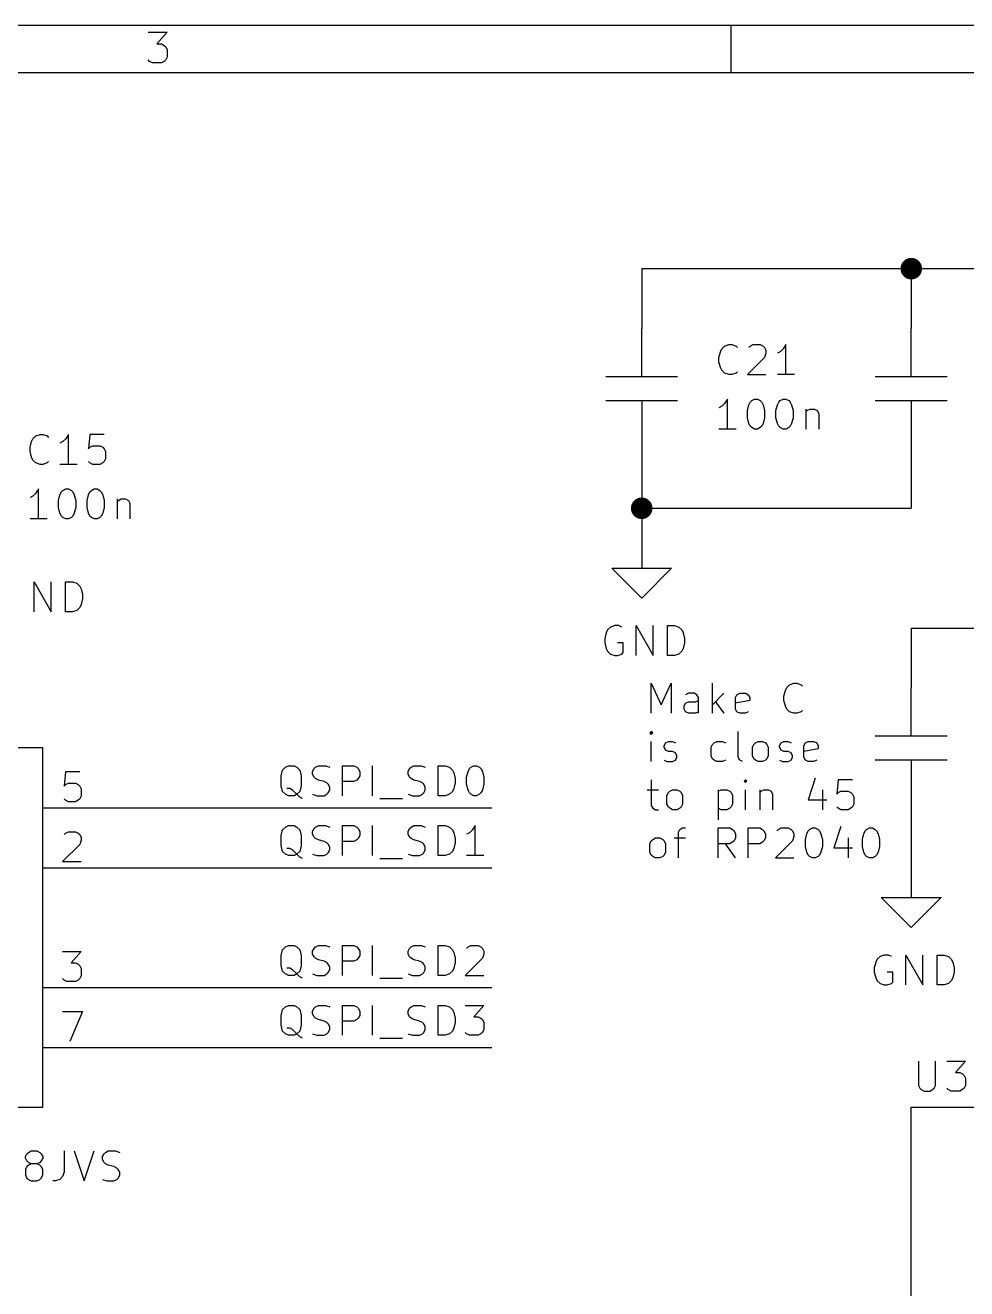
# Model space of a CAD drawing. Extents: x 0.4 to 11.3, y -7.9 to -0.4.
# Drawn here: x 5.121 to 6.693, y -2.503 to -0.394 of the extents above; entities that cross this region are included whole.
import ezdxf

# ---------------------------------------------------------------- set-up
doc = ezdxf.new("R2010")
doc.units = 0
doc.header["$MEASUREMENT"] = 0
for name, color, linetype in [('BLUE3', 171, 'CONTINUOUS'), ('CYAN2', 4, 'CONTINUOUS'), ('GRAY1', 251, 'CONTINUOUS'), ('GREEN3', 91, 'CONTINUOUS'), ('LYELLOW', 51, 'CONTINUOUS'), ('RED2', 1, 'CONTINUOUS'), ('RED3', 11, 'CONTINUOUS')]:
    doc.layers.add(name, color=color, linetype=linetype)

msp = doc.modelspace()

# ---------------------------------------------------------------- linework, layer by layer
at = {"layer": 'BLUE3', "linetype": 'CONTINUOUS'}
for p, q in [((6.166, -1.5422), (6.166, -1.4922)), ((6.166, -1.4922), (6.1827, -1.5279)), ((6.1827, -1.5279), (6.1993, -1.4922)), ((6.1993, -1.4922), (6.1993, -1.5422)), ((6.2684, -1.5422), (6.2684, -1.4922)), ((6.3922, -1.4994), (6.397, -1.4946)), ((6.397, -1.4946), (6.4041, -1.4922)), ((6.4041, -1.4922), (6.4089, -1.4922)), ((6.4089, -1.4922), (6.416, -1.4946)), ((6.416, -1.4946), (6.4184, -1.497)), ((6.2279, -1.5089), (6.2232, -1.5113)), ((6.2374, -1.5089), (6.2279, -1.5089)), ((6.2422, -1.5113), (6.2374, -1.5089)), ((6.2446, -1.516), (6.2422, -1.5113)), ((6.2446, -1.5422), (6.2446, -1.516)), ((6.2874, -1.5089), (6.2684, -1.5279)), ((6.3065, -1.516), (6.3089, -1.5113)), ((6.3065, -1.5351), (6.3065, -1.516)), ((6.3089, -1.5113), (6.3136, -1.5089)), ((6.3136, -1.5089), (6.3232, -1.5089)), ((6.3232, -1.5089), (6.3279, -1.5113)), ((6.3279, -1.5113), (6.3303, -1.516)), ((6.3303, -1.516), (6.3303, -1.5208)), ((6.3874, -1.5136), (6.3898, -1.5041)), ((6.3874, -1.5208), (6.3874, -1.5136)), ((6.3898, -1.5041), (6.3922, -1.4994)), ((6.2208, -1.5303), (6.2232, -1.5256)), ((6.2208, -1.5351), (6.2208, -1.5303)), ((6.2232, -1.5398), (6.2208, -1.5351)), ((6.2232, -1.5256), (6.2279, -1.5232)), ((6.2279, -1.5232), (6.2398, -1.5232)), ((6.2398, -1.5232), (6.2446, -1.5208)), ((6.2732, -1.5232), (6.2874, -1.5422)), ((6.3303, -1.5208), (6.3065, -1.5256)), ((6.3089, -1.5398), (6.3065, -1.5351)), ((6.3898, -1.5303), (6.3874, -1.5208)), ((6.3922, -1.5351), (6.3898, -1.5303)), ((6.397, -1.5398), (6.3922, -1.5351)), ((6.4184, -1.5375), (6.416, -1.5398)), ((6.2279, -1.5422), (6.2232, -1.5398)), ((6.2398, -1.5422), (6.2279, -1.5422)), ((6.2446, -1.5398), (6.2398, -1.5422)), ((6.3136, -1.5422), (6.3089, -1.5398)), ((6.3232, -1.5422), (6.3136, -1.5422)), ((6.3279, -1.5398), (6.3232, -1.5422)), ((6.4041, -1.5422), (6.397, -1.5398)), ((6.4089, -1.5422), (6.4041, -1.5422)), ((6.416, -1.5398), (6.4089, -1.5422)), ((6.166, -1.5727), (6.1636, -1.5751)), ((6.1636, -1.5751), (6.166, -1.5775)), ((6.1684, -1.5751), (6.166, -1.5727)), ((6.166, -1.5727), (6.166, -1.5775)), ((6.166, -1.5775), (6.1684, -1.5751)), ((6.3113, -1.6156), (6.3113, -1.5727)), ((6.166, -1.6227), (6.166, -1.5894)), ((6.1874, -1.5965), (6.1898, -1.5918)), ((6.1874, -1.5989), (6.1874, -1.5965)), ((6.1898, -1.6037), (6.1874, -1.5989)), ((6.1898, -1.5918), (6.1946, -1.5894)), ((6.1946, -1.5894), (6.2017, -1.5894)), ((6.2017, -1.5894), (6.2065, -1.5918)), ((6.266, -1.5989), (6.2684, -1.5941)), ((6.266, -1.6132), (6.266, -1.5989)), ((6.2684, -1.5941), (6.2708, -1.5918)), ((6.2708, -1.5918), (6.2755, -1.5894)), ((6.2755, -1.5894), (6.2851, -1.5894)), ((6.2851, -1.5894), (6.2898, -1.5918)), ((6.3351, -1.5989), (6.3374, -1.5941)), ((6.3351, -1.6132), (6.3351, -1.5989)), ((6.3374, -1.5941), (6.3398, -1.5918)), ((6.3398, -1.5918), (6.3446, -1.5894)), ((6.3446, -1.5894), (6.3517, -1.5894)), ((6.3517, -1.5894), (6.3565, -1.5918)), ((6.3565, -1.5918), (6.3589, -1.5941)), ((6.3589, -1.5941), (6.3613, -1.5989)), ((6.3613, -1.5989), (6.3613, -1.6132)), ((6.3803, -1.5965), (6.3827, -1.5918)), ((6.3803, -1.5989), (6.3803, -1.5965)), ((6.3827, -1.6037), (6.3803, -1.5989)), ((6.3827, -1.5918), (6.3874, -1.5894)), ((6.3874, -1.5894), (6.3946, -1.5894)), ((6.3946, -1.5894), (6.3993, -1.5918)), ((6.4208, -1.5965), (6.4232, -1.5918)), ((6.4208, -1.6156), (6.4208, -1.5965)), ((6.4446, -1.6013), (6.4208, -1.6061)), ((6.4232, -1.5918), (6.4279, -1.5894)), ((6.4279, -1.5894), (6.4374, -1.5894)), ((6.4374, -1.5894), (6.4422, -1.5918)), ((6.4422, -1.5918), (6.4446, -1.5965)), ((6.4446, -1.5965), (6.4446, -1.6013)), ((6.1874, -1.6203), (6.1922, -1.6227)), ((6.1946, -1.6061), (6.1898, -1.6037)), ((6.1922, -1.6227), (6.2017, -1.6227)), ((6.2017, -1.6061), (6.1946, -1.6061)), ((6.2065, -1.6084), (6.2017, -1.6061)), ((6.2017, -1.6227), (6.2065, -1.6203)), ((6.2089, -1.6132), (6.2065, -1.6084)), ((6.2065, -1.6203), (6.2089, -1.6156)), ((6.2089, -1.6156), (6.2089, -1.6132)), ((6.2684, -1.618), (6.266, -1.6132)), ((6.2708, -1.6203), (6.2684, -1.618)), ((6.2755, -1.6227), (6.2708, -1.6203)), ((6.2851, -1.6227), (6.2755, -1.6227)), ((6.2898, -1.6203), (6.2851, -1.6227)), ((6.3136, -1.6203), (6.3113, -1.6156)), ((6.3184, -1.6227), (6.3136, -1.6203)), ((6.3374, -1.618), (6.3351, -1.6132)), ((6.3398, -1.6203), (6.3374, -1.618)), ((6.3446, -1.6227), (6.3398, -1.6203)), ((6.3517, -1.6227), (6.3446, -1.6227)), ((6.3565, -1.6203), (6.3517, -1.6227)), ((6.3589, -1.618), (6.3565, -1.6203)), ((6.3613, -1.6132), (6.3589, -1.618)), ((6.3803, -1.6203), (6.3851, -1.6227)), ((6.3874, -1.6061), (6.3827, -1.6037)), ((6.3851, -1.6227), (6.3946, -1.6227)), ((6.3946, -1.6061), (6.3874, -1.6061)), ((6.3993, -1.6084), (6.3946, -1.6061)), ((6.3946, -1.6227), (6.3993, -1.6203)), ((6.4017, -1.6132), (6.3993, -1.6084)), ((6.3993, -1.6203), (6.4017, -1.6156)), ((6.4017, -1.6156), (6.4017, -1.6132)), ((6.4232, -1.6203), (6.4208, -1.6156)), ((6.4279, -1.6227), (6.4232, -1.6203)), ((6.4374, -1.6227), (6.4279, -1.6227)), ((6.4422, -1.6203), (6.4374, -1.6227)), ((6.166, -1.6532), (6.166, -1.6961)), ((6.3231, -1.6532), (6.3208, -1.6556)), ((6.3208, -1.6556), (6.3231, -1.658)), ((6.3255, -1.6556), (6.3231, -1.6532)), ((6.3231, -1.6532), (6.3231, -1.658)), ((6.3231, -1.658), (6.3255, -1.6556)), ((6.4398, -1.6508), (6.4279, -1.6865)), ((6.4779, -1.6532), (6.4755, -1.677)), ((6.5017, -1.6532), (6.4779, -1.6532)), ((6.1589, -1.6699), (6.1779, -1.6699)), ((6.1922, -1.6794), (6.1946, -1.6746)), ((6.1922, -1.6937), (6.1922, -1.6794)), ((6.1946, -1.6746), (6.197, -1.6723)), ((6.197, -1.6723), (6.2017, -1.6699)), ((6.2017, -1.6699), (6.2089, -1.6699)), ((6.2089, -1.6699), (6.2136, -1.6723)), ((6.2136, -1.6723), (6.216, -1.6746)), ((6.216, -1.6746), (6.2184, -1.6794)), ((6.2184, -1.6794), (6.2184, -1.6937)), ((6.2779, -1.6699), (6.2779, -1.7199)), ((6.2779, -1.6723), (6.2827, -1.6699)), ((6.2827, -1.6699), (6.2922, -1.6699)), ((6.2922, -1.6699), (6.297, -1.6723)), ((6.297, -1.6723), (6.2993, -1.6746)), ((6.2993, -1.6746), (6.3017, -1.6794)), ((6.3017, -1.6794), (6.3017, -1.6937)), ((6.3231, -1.7032), (6.3231, -1.6699)), ((6.347, -1.6699), (6.347, -1.7032)), ((6.347, -1.6746), (6.3493, -1.6723)), ((6.3493, -1.6723), (6.3541, -1.6699)), ((6.3541, -1.6699), (6.3612, -1.6699)), ((6.3612, -1.6699), (6.366, -1.6723)), ((6.366, -1.6723), (6.3684, -1.677)), ((6.3684, -1.677), (6.3684, -1.7032)), ((6.4279, -1.6865), (6.4589, -1.6865)), ((6.4517, -1.6699), (6.4517, -1.7032)), ((6.4755, -1.677), (6.4779, -1.6746)), ((6.4779, -1.6746), (6.4827, -1.6723)), ((6.4827, -1.6723), (6.4946, -1.6723)), ((6.4946, -1.6723), (6.4993, -1.6746)), ((6.4993, -1.6746), (6.5017, -1.677)), ((6.5017, -1.677), (6.5041, -1.6818)), ((6.5041, -1.6818), (6.5041, -1.6937)), ((6.166, -1.6961), (6.1684, -1.7008)), ((6.1684, -1.7008), (6.1732, -1.7032)), ((6.1732, -1.7032), (6.1779, -1.7032)), ((6.1946, -1.6985), (6.1922, -1.6937)), ((6.197, -1.7008), (6.1946, -1.6985)), ((6.2017, -1.7032), (6.197, -1.7008)), ((6.2089, -1.7032), (6.2017, -1.7032)), ((6.2136, -1.7008), (6.2089, -1.7032)), ((6.216, -1.6985), (6.2136, -1.7008)), ((6.2184, -1.6937), (6.216, -1.6985)), ((6.2827, -1.7032), (6.2779, -1.7008)), ((6.2922, -1.7032), (6.2827, -1.7032)), ((6.297, -1.7008), (6.2922, -1.7032)), ((6.2993, -1.6985), (6.297, -1.7008)), ((6.3017, -1.6937), (6.2993, -1.6985)), ((6.4779, -1.7008), (6.4755, -1.6985)), ((6.4827, -1.7032), (6.4779, -1.7008)), ((6.4946, -1.7032), (6.4827, -1.7032)), ((6.4993, -1.7008), (6.4946, -1.7032)), ((6.5017, -1.6985), (6.4993, -1.7008)), ((6.5041, -1.6937), (6.5017, -1.6985)), ((6.1684, -1.7528), (6.1732, -1.7504)), ((6.1732, -1.7504), (6.1803, -1.7504)), ((6.1803, -1.7504), (6.1851, -1.7528)), ((6.2041, -1.7504), (6.2232, -1.7504)), ((6.2112, -1.7409), (6.2136, -1.7361)), ((6.2112, -1.7837), (6.2112, -1.7409)), ((6.2136, -1.7361), (6.2184, -1.7337)), ((6.2184, -1.7337), (6.2232, -1.7337)), ((6.2779, -1.7837), (6.2779, -1.7337)), ((6.2779, -1.7337), (6.297, -1.7337)), ((6.297, -1.7337), (6.3017, -1.7361)), ((6.3017, -1.7361), (6.3041, -1.7385)), ((6.3041, -1.7385), (6.3065, -1.7432)), ((6.3065, -1.7504), (6.3041, -1.7551)), ((6.3065, -1.7432), (6.3065, -1.7504)), ((6.3279, -1.7837), (6.3279, -1.7337)), ((6.3279, -1.7337), (6.347, -1.7337)), ((6.347, -1.7337), (6.3517, -1.7361)), ((6.3517, -1.7361), (6.3541, -1.7385)), ((6.3541, -1.7385), (6.3565, -1.7432)), ((6.3565, -1.7504), (6.3541, -1.7551)), ((6.3565, -1.7432), (6.3565, -1.7504)), ((6.3755, -1.7385), (6.3779, -1.7361)), ((6.3779, -1.7361), (6.3827, -1.7337)), ((6.3827, -1.7337), (6.3946, -1.7337)), ((6.3946, -1.7337), (6.3993, -1.7361)), ((6.3993, -1.7361), (6.4017, -1.7385)), ((6.4017, -1.7385), (6.4041, -1.7432)), ((6.4041, -1.748), (6.4017, -1.7551)), ((6.4041, -1.7432), (6.4041, -1.748)), ((6.4232, -1.7528), (6.4255, -1.7432)), ((6.4255, -1.7432), (6.4279, -1.7385)), ((6.4279, -1.7385), (6.4303, -1.7361)), ((6.4303, -1.7361), (6.4351, -1.7337)), ((6.4351, -1.7337), (6.4398, -1.7337)), ((6.4398, -1.7337), (6.4446, -1.7361)), ((6.4446, -1.7361), (6.447, -1.7385)), ((6.447, -1.7385), (6.4493, -1.7432)), ((6.4493, -1.7432), (6.4517, -1.7528)), ((6.4827, -1.7313), (6.4708, -1.767)), ((6.4946, -1.7504), (6.4946, -1.7837)), ((6.5184, -1.7528), (6.5208, -1.7432)), ((6.5208, -1.7432), (6.5231, -1.7385)), ((6.5231, -1.7385), (6.5255, -1.7361)), ((6.5255, -1.7361), (6.5303, -1.7337)), ((6.5303, -1.7337), (6.5351, -1.7337)), ((6.5351, -1.7337), (6.5398, -1.7361)), ((6.5398, -1.7361), (6.5422, -1.7385)), ((6.5422, -1.7385), (6.5446, -1.7432)), ((6.5446, -1.7432), (6.547, -1.7528)), ((6.1636, -1.7599), (6.166, -1.7551)), ((6.1636, -1.7742), (6.1636, -1.7599)), ((6.166, -1.7551), (6.1684, -1.7528)), ((6.1851, -1.7528), (6.1874, -1.7551)), ((6.1874, -1.7551), (6.1898, -1.7599)), ((6.1898, -1.7599), (6.1898, -1.7742)), ((6.297, -1.7599), (6.2779, -1.7599)), ((6.3065, -1.7837), (6.2898, -1.7599)), ((6.3017, -1.7575), (6.297, -1.7599)), ((6.3041, -1.7551), (6.3017, -1.7575)), ((6.347, -1.7599), (6.3279, -1.7599)), ((6.3517, -1.7575), (6.347, -1.7599)), ((6.3541, -1.7551), (6.3517, -1.7575)), ((6.4017, -1.7551), (6.3732, -1.7837)), ((6.4232, -1.7647), (6.4232, -1.7528)), ((6.4255, -1.7742), (6.4232, -1.7647)), ((6.4517, -1.7647), (6.4493, -1.7742)), ((6.4517, -1.7528), (6.4517, -1.7647)), ((6.4708, -1.767), (6.5017, -1.767)), ((6.5184, -1.7647), (6.5184, -1.7528)), ((6.5208, -1.7742), (6.5184, -1.7647)), ((6.547, -1.7647), (6.5446, -1.7742)), ((6.547, -1.7528), (6.547, -1.7647)), ((6.166, -1.7789), (6.1636, -1.7742)), ((6.1684, -1.7813), (6.166, -1.7789)), ((6.1732, -1.7837), (6.1684, -1.7813)), ((6.1803, -1.7837), (6.1732, -1.7837)), ((6.1851, -1.7813), (6.1803, -1.7837)), ((6.1874, -1.7789), (6.1851, -1.7813)), ((6.1898, -1.7742), (6.1874, -1.7789)), ((6.3732, -1.7837), (6.4041, -1.7837)), ((6.4279, -1.7789), (6.4255, -1.7742)), ((6.4303, -1.7813), (6.4279, -1.7789)), ((6.4351, -1.7837), (6.4303, -1.7813)), ((6.4398, -1.7837), (6.4351, -1.7837)), ((6.4446, -1.7813), (6.4398, -1.7837)), ((6.447, -1.7789), (6.4446, -1.7813)), ((6.4493, -1.7742), (6.447, -1.7789)), ((6.5231, -1.7789), (6.5208, -1.7742)), ((6.5255, -1.7813), (6.5231, -1.7789)), ((6.5303, -1.7837), (6.5255, -1.7813)), ((6.5351, -1.7837), (6.5303, -1.7837)), ((6.5398, -1.7813), (6.5351, -1.7837)), ((6.5422, -1.7789), (6.5398, -1.7813)), ((6.5446, -1.7742), (6.5422, -1.7789))]:
    msp.add_line(p, q, dxfattribs=at)
at = {"layer": 'CYAN2', "linetype": 'CONTINUOUS'}
for p, q in [((6.2884, -0.9292), (6.2956, -0.9268)), ((6.2956, -0.9268), (6.3003, -0.9268)), ((6.3003, -0.9268), (6.3075, -0.9292)), ((6.3313, -0.9292), (6.336, -0.9268)), ((6.336, -0.9268), (6.3479, -0.9268)), ((6.3479, -0.9268), (6.3527, -0.9292)), ((6.3908, -0.9268), (6.386, -0.9339)), ((6.3908, -0.9768), (6.3908, -0.9268)), ((6.2789, -0.9482), (6.2813, -0.9387)), ((6.2789, -0.9554), (6.2789, -0.9482)), ((6.2813, -0.9387), (6.2837, -0.9339)), ((6.2837, -0.9339), (6.2884, -0.9292)), ((6.3075, -0.9292), (6.3099, -0.9316)), ((6.3551, -0.9482), (6.3265, -0.9768)), ((6.3289, -0.9316), (6.3313, -0.9292)), ((6.3527, -0.9292), (6.3551, -0.9316)), ((6.3551, -0.9316), (6.3575, -0.9363)), ((6.3575, -0.9411), (6.3551, -0.9482)), ((6.3575, -0.9363), (6.3575, -0.9411)), ((6.3813, -0.9387), (6.3765, -0.9411)), ((6.386, -0.9339), (6.3813, -0.9387)), ((6.2813, -0.9649), (6.2789, -0.9554)), ((6.2837, -0.9697), (6.2813, -0.9649)), ((6.2884, -0.9744), (6.2837, -0.9697)), ((6.2956, -0.9768), (6.2884, -0.9744)), ((6.3003, -0.9768), (6.2956, -0.9768)), ((6.3075, -0.9744), (6.3003, -0.9768)), ((6.3099, -0.972), (6.3075, -0.9744)), ((6.3265, -0.9768), (6.3575, -0.9768)), ((6.4051, -0.9768), (6.3765, -0.9768)), ((6.2837, -1.0297), (6.2789, -1.0321)), ((6.2884, -1.0249), (6.2837, -1.0297)), ((6.2932, -1.0178), (6.2884, -1.0249)), ((6.2932, -1.0678), (6.2932, -1.0178)), ((6.3265, -1.0369), (6.3289, -1.0273)), ((6.3289, -1.0273), (6.3313, -1.0226)), ((6.3313, -1.0226), (6.3337, -1.0202)), ((6.3337, -1.0202), (6.3384, -1.0178)), ((6.3384, -1.0178), (6.3432, -1.0178)), ((6.3432, -1.0178), (6.3479, -1.0202)), ((6.3479, -1.0202), (6.3503, -1.0226)), ((6.3503, -1.0226), (6.3527, -1.0273)), ((6.3527, -1.0273), (6.3551, -1.0369)), ((6.3741, -1.0369), (6.3765, -1.0273)), ((6.3765, -1.0273), (6.3789, -1.0226)), ((6.3789, -1.0226), (6.3813, -1.0202)), ((6.3813, -1.0202), (6.386, -1.0178)), ((6.386, -1.0178), (6.3908, -1.0178)), ((6.3908, -1.0178), (6.3956, -1.0202)), ((6.3956, -1.0202), (6.3979, -1.0226)), ((6.3979, -1.0226), (6.4003, -1.0273)), ((6.4003, -1.0273), (6.4027, -1.0369)), ((6.3265, -1.0488), (6.3265, -1.0369)), ((6.3289, -1.0583), (6.3265, -1.0488)), ((6.3551, -1.0488), (6.3527, -1.0583)), ((6.3551, -1.0369), (6.3551, -1.0488)), ((6.3741, -1.0488), (6.3741, -1.0369)), ((6.3765, -1.0583), (6.3741, -1.0488)), ((6.4027, -1.0488), (6.4003, -1.0583)), ((6.4027, -1.0369), (6.4027, -1.0488)), ((6.4241, -1.0345), (6.4241, -1.0678)), ((6.4241, -1.0392), (6.4265, -1.0369)), ((6.4265, -1.0369), (6.4313, -1.0345)), ((6.4313, -1.0345), (6.4384, -1.0345)), ((6.4384, -1.0345), (6.4432, -1.0369)), ((6.4432, -1.0369), (6.4456, -1.0416)), ((6.4456, -1.0416), (6.4456, -1.0678)), ((6.3075, -1.0678), (6.2789, -1.0678)), ((6.3313, -1.063), (6.3289, -1.0583)), ((6.3337, -1.0654), (6.3313, -1.063)), ((6.3384, -1.0678), (6.3337, -1.0654)), ((6.3432, -1.0678), (6.3384, -1.0678)), ((6.3479, -1.0654), (6.3432, -1.0678)), ((6.3503, -1.063), (6.3479, -1.0654)), ((6.3527, -1.0583), (6.3503, -1.063)), ((6.3789, -1.063), (6.3765, -1.0583)), ((6.3813, -1.0654), (6.3789, -1.063)), ((6.386, -1.0678), (6.3813, -1.0654)), ((6.3908, -1.0678), (6.386, -1.0678)), ((6.3956, -1.0654), (6.3908, -1.0678)), ((6.3979, -1.063), (6.3956, -1.0654)), ((6.4003, -1.0583), (6.3979, -1.063)), ((5.1289, -1.0982), (5.1313, -1.0887)), ((5.1313, -1.0887), (5.1337, -1.0839)), ((5.1337, -1.0839), (5.1384, -1.0792)), ((5.1384, -1.0792), (5.1456, -1.0768)), ((5.1456, -1.0768), (5.1503, -1.0768)), ((5.1503, -1.0768), (5.1575, -1.0792)), ((5.1575, -1.0792), (5.1599, -1.0816)), ((5.1837, -1.0887), (5.1789, -1.0911)), ((5.1884, -1.0839), (5.1837, -1.0887)), ((5.1932, -1.0768), (5.1884, -1.0839)), ((5.1932, -1.1268), (5.1932, -1.0768)), ((5.2289, -1.0768), (5.2265, -1.1006)), ((5.2527, -1.0768), (5.2289, -1.0768)), ((5.2289, -1.0982), (5.2337, -1.0959)), ((5.2337, -1.0959), (5.2456, -1.0959)), ((5.2456, -1.0959), (5.2503, -1.0982)), ((5.1289, -1.1054), (5.1289, -1.0982)), ((5.1313, -1.1149), (5.1289, -1.1054)), ((5.1337, -1.1197), (5.1313, -1.1149)), ((5.2265, -1.1006), (5.2289, -1.0982)), ((5.2503, -1.0982), (5.2527, -1.1006)), ((5.2527, -1.1006), (5.2551, -1.1054)), ((5.2551, -1.1173), (5.2527, -1.122)), ((5.2551, -1.1054), (5.2551, -1.1173)), ((5.1384, -1.1244), (5.1337, -1.1197)), ((5.1456, -1.1268), (5.1384, -1.1244)), ((5.1503, -1.1268), (5.1456, -1.1268)), ((5.1575, -1.1244), (5.1503, -1.1268)), ((5.1599, -1.122), (5.1575, -1.1244)), ((5.2075, -1.1268), (5.1789, -1.1268)), ((5.2289, -1.1244), (5.2265, -1.122)), ((5.2337, -1.1268), (5.2289, -1.1244)), ((5.2456, -1.1268), (5.2337, -1.1268)), ((5.2503, -1.1244), (5.2456, -1.1268)), ((5.2527, -1.122), (5.2503, -1.1244)), ((5.1337, -1.1797), (5.1289, -1.1821)), ((5.1384, -1.1749), (5.1337, -1.1797)), ((5.1432, -1.1678), (5.1384, -1.1749)), ((5.1432, -1.2178), (5.1432, -1.1678)), ((5.1765, -1.1869), (5.1789, -1.1773)), ((5.1789, -1.1773), (5.1813, -1.1726)), ((5.1813, -1.1726), (5.1837, -1.1702)), ((5.1837, -1.1702), (5.1884, -1.1678)), ((5.1884, -1.1678), (5.1932, -1.1678)), ((5.1932, -1.1678), (5.1979, -1.1702)), ((5.1979, -1.1702), (5.2003, -1.1726)), ((5.2003, -1.1726), (5.2027, -1.1773)), ((5.2027, -1.1773), (5.2051, -1.1869)), ((5.2241, -1.1869), (5.2265, -1.1773)), ((5.2265, -1.1773), (5.2289, -1.1726)), ((5.2289, -1.1726), (5.2313, -1.1702)), ((5.2313, -1.1702), (5.236, -1.1678)), ((5.236, -1.1678), (5.2408, -1.1678)), ((5.2408, -1.1678), (5.2456, -1.1702)), ((5.2456, -1.1702), (5.2479, -1.1726)), ((5.2479, -1.1726), (5.2503, -1.1773)), ((5.2503, -1.1773), (5.2527, -1.1869)), ((5.1765, -1.1988), (5.1765, -1.1869)), ((5.1789, -1.2083), (5.1765, -1.1988)), ((5.2051, -1.1988), (5.2027, -1.2083)), ((5.2051, -1.1869), (5.2051, -1.1988)), ((5.2241, -1.1988), (5.2241, -1.1869)), ((5.2265, -1.2083), (5.2241, -1.1988)), ((5.2527, -1.1988), (5.2503, -1.2083)), ((5.2527, -1.1869), (5.2527, -1.1988)), ((5.2741, -1.1845), (5.2741, -1.2178)), ((5.2741, -1.1892), (5.2765, -1.1869)), ((5.2765, -1.1869), (5.2813, -1.1845)), ((5.2813, -1.1845), (5.2884, -1.1845)), ((5.2884, -1.1845), (5.2932, -1.1869)), ((5.2932, -1.1869), (5.2956, -1.1916)), ((5.2956, -1.1916), (5.2956, -1.2178)), ((5.1575, -1.2178), (5.1289, -1.2178)), ((5.1813, -1.213), (5.1789, -1.2083)), ((5.1837, -1.2154), (5.1813, -1.213)), ((5.1884, -1.2178), (5.1837, -1.2154)), ((5.1932, -1.2178), (5.1884, -1.2178)), ((5.1979, -1.2154), (5.1932, -1.2178)), ((5.2003, -1.213), (5.1979, -1.2154)), ((5.2027, -1.2083), (5.2003, -1.213)), ((5.2289, -1.213), (5.2265, -1.2083)), ((5.2313, -1.2154), (5.2289, -1.213)), ((5.236, -1.2178), (5.2313, -1.2154)), ((5.2408, -1.2178), (5.236, -1.2178)), ((5.2456, -1.2154), (5.2408, -1.2178)), ((5.2479, -1.213), (5.2456, -1.2154)), ((5.2503, -1.2083), (5.2479, -1.213)), ((5.1357, -1.3728), (5.1357, -1.3228)), ((5.1357, -1.3228), (5.1643, -1.3728)), ((5.1643, -1.3728), (5.1643, -1.3228)), ((5.1881, -1.3728), (5.1881, -1.3228)), ((5.1881, -1.3228), (5.2, -1.3228)), ((5.2, -1.3228), (5.2071, -1.3252)), ((5.2071, -1.3252), (5.2119, -1.3299)), ((5.2119, -1.3299), (5.2143, -1.3347)), ((5.2143, -1.3347), (5.2167, -1.3442)), ((5.2167, -1.3442), (5.2167, -1.3514)), ((5.2071, -1.3704), (5.2, -1.3728)), ((5.2119, -1.3657), (5.2071, -1.3704)), ((5.2143, -1.3609), (5.2119, -1.3657)), ((5.2167, -1.3514), (5.2143, -1.3609)), ((5.2, -1.3728), (5.1881, -1.3728)), ((6.0907, -1.4077), (6.0883, -1.4172)), ((6.0931, -1.4029), (6.0907, -1.4077)), ((6.0979, -1.3982), (6.0931, -1.4029)), ((6.105, -1.3958), (6.0979, -1.3982)), ((6.1121, -1.3958), (6.105, -1.3958)), ((6.1169, -1.3982), (6.1121, -1.3958)), ((6.1407, -1.4458), (6.1407, -1.3958)), ((6.1407, -1.3958), (6.1693, -1.4458)), ((6.1693, -1.4458), (6.1693, -1.3958)), ((6.1931, -1.4458), (6.1931, -1.3958)), ((6.1931, -1.3958), (6.205, -1.3958)), ((6.205, -1.3958), (6.2121, -1.3982)), ((6.2121, -1.3982), (6.2169, -1.4029)), ((6.2169, -1.4029), (6.2193, -1.4077)), ((6.2193, -1.4077), (6.2217, -1.4172)), ((6.0883, -1.4172), (6.0883, -1.4244)), ((6.0883, -1.4244), (6.0907, -1.4339)), ((6.0907, -1.4339), (6.0931, -1.4387)), ((6.1193, -1.4244), (6.1098, -1.4244)), ((6.1193, -1.441), (6.1193, -1.4244)), ((6.2193, -1.4339), (6.2169, -1.4387)), ((6.2217, -1.4244), (6.2193, -1.4339)), ((6.2217, -1.4172), (6.2217, -1.4244)), ((6.0931, -1.4387), (6.0979, -1.4434)), ((6.0979, -1.4434), (6.105, -1.4458)), ((6.105, -1.4458), (6.1098, -1.4458)), ((6.1098, -1.4458), (6.1169, -1.4434)), ((6.1169, -1.4434), (6.1193, -1.441)), ((6.205, -1.4458), (6.1931, -1.4458)), ((6.2121, -1.4434), (6.205, -1.4458)), ((6.2169, -1.4387), (6.2121, -1.4434)), ((6.5407, -1.9577), (6.5383, -1.9672)), ((6.5431, -1.9529), (6.5407, -1.9577)), ((6.5479, -1.9482), (6.5431, -1.9529)), ((6.555, -1.9458), (6.5479, -1.9482)), ((6.5621, -1.9458), (6.555, -1.9458)), ((6.5669, -1.9482), (6.5621, -1.9458)), ((6.5907, -1.9958), (6.5907, -1.9458)), ((6.5907, -1.9458), (6.6193, -1.9958)), ((6.6193, -1.9958), (6.6193, -1.9458)), ((6.6431, -1.9958), (6.6431, -1.9458)), ((6.6431, -1.9458), (6.655, -1.9458)), ((6.655, -1.9458), (6.6621, -1.9482)), ((6.6621, -1.9482), (6.6669, -1.9529)), ((6.6669, -1.9529), (6.6693, -1.9577)), ((6.6693, -1.9577), (6.6717, -1.9672)), ((6.5383, -1.9672), (6.5383, -1.9744)), ((6.5383, -1.9744), (6.5407, -1.9839)), ((6.5693, -1.9744), (6.5598, -1.9744)), ((6.5693, -1.991), (6.5693, -1.9744)), ((6.6717, -1.9744), (6.6693, -1.9839)), ((6.6717, -1.9672), (6.6717, -1.9744)), ((6.5407, -1.9839), (6.5431, -1.9887)), ((6.5431, -1.9887), (6.5479, -1.9934)), ((6.5479, -1.9934), (6.555, -1.9958)), ((6.555, -1.9958), (6.5598, -1.9958)), ((6.5598, -1.9958), (6.5669, -1.9934)), ((6.5669, -1.9934), (6.5693, -1.991)), ((6.655, -1.9958), (6.6431, -1.9958)), ((6.6621, -1.9934), (6.655, -1.9958)), ((6.6669, -1.9887), (6.6621, -1.9934)), ((6.6693, -1.9839), (6.6669, -1.9887)), ((6.6119, -2.1228), (6.6119, -2.1633)), ((6.6119, -2.1228), (6.6119, -2.1633)), ((6.6405, -2.1633), (6.6405, -2.1228)), ((6.6405, -2.1633), (6.6405, -2.1228)), ((6.6595, -2.1228), (6.6905, -2.1228)), ((6.6595, -2.1228), (6.6905, -2.1228)), ((6.6905, -2.1228), (6.6738, -2.1419)), ((6.6905, -2.1228), (6.6738, -2.1419)), ((6.6738, -2.1419), (6.681, -2.1419)), ((6.6738, -2.1419), (6.681, -2.1419)), ((6.681, -2.1419), (6.6857, -2.1442)), ((6.681, -2.1419), (6.6857, -2.1442)), ((6.6857, -2.1442), (6.6881, -2.1466)), ((6.6857, -2.1442), (6.6881, -2.1466)), ((6.6881, -2.1466), (6.6905, -2.1514)), ((6.6881, -2.1466), (6.6905, -2.1514)), ((6.6119, -2.1633), (6.6143, -2.168)), ((6.6119, -2.1633), (6.6143, -2.168)), ((6.6143, -2.168), (6.6167, -2.1704)), ((6.6143, -2.168), (6.6167, -2.1704)), ((6.6167, -2.1704), (6.6214, -2.1728)), ((6.6167, -2.1704), (6.6214, -2.1728)), ((6.6309, -2.1728), (6.6357, -2.1704)), ((6.6309, -2.1728), (6.6357, -2.1704)), ((6.6357, -2.1704), (6.6381, -2.168)), ((6.6357, -2.1704), (6.6381, -2.168)), ((6.6381, -2.168), (6.6405, -2.1633)), ((6.6381, -2.168), (6.6405, -2.1633)), ((6.6619, -2.1704), (6.6595, -2.168)), ((6.6619, -2.1704), (6.6595, -2.168)), ((6.6667, -2.1728), (6.6619, -2.1704)), ((6.6667, -2.1728), (6.6619, -2.1704)), ((6.6857, -2.1704), (6.681, -2.1728)), ((6.6857, -2.1704), (6.681, -2.1728)), ((6.6881, -2.168), (6.6857, -2.1704)), ((6.6881, -2.168), (6.6857, -2.1704)), ((6.6905, -2.1633), (6.6881, -2.168)), ((6.6905, -2.1633), (6.6881, -2.168)), ((6.6905, -2.1514), (6.6905, -2.1633)), ((6.6905, -2.1514), (6.6905, -2.1633)), ((6.6214, -2.1728), (6.6309, -2.1728)), ((6.6214, -2.1728), (6.6309, -2.1728)), ((6.681, -2.1728), (6.6667, -2.1728)), ((6.681, -2.1728), (6.6667, -2.1728)), ((5.1214, -2.2823), (5.1238, -2.2776)), ((5.1238, -2.2776), (5.1262, -2.2752)), ((5.1262, -2.2752), (5.131, -2.2728)), ((5.131, -2.2728), (5.1405, -2.2728)), ((5.1405, -2.2728), (5.1452, -2.2752)), ((5.1452, -2.2752), (5.1476, -2.2776)), ((5.1476, -2.2776), (5.15, -2.2823)), ((5.1857, -2.2728), (5.1857, -2.3085)), ((5.2024, -2.2728), (5.219, -2.3228)), ((5.219, -2.3228), (5.2357, -2.2728)), ((5.25, -2.2823), (5.2524, -2.2776)), ((5.2524, -2.2776), (5.2548, -2.2752)), ((5.2548, -2.2752), (5.2595, -2.2728)), ((5.2595, -2.2728), (5.2714, -2.2728)), ((5.2714, -2.2728), (5.2786, -2.2752)), ((5.1214, -2.2847), (5.1214, -2.2823)), ((5.1238, -2.2895), (5.1214, -2.2847)), ((5.1262, -2.2919), (5.1238, -2.2895)), ((5.1262, -2.2966), (5.1238, -2.299)), ((5.131, -2.2942), (5.1262, -2.2919)), ((5.131, -2.2942), (5.1262, -2.2966)), ((5.1405, -2.2942), (5.131, -2.2942)), ((5.1452, -2.2919), (5.1405, -2.2942)), ((5.1452, -2.2966), (5.1405, -2.2942)), ((5.1476, -2.2895), (5.1452, -2.2919)), ((5.1476, -2.299), (5.1452, -2.2966)), ((5.15, -2.2847), (5.1476, -2.2895)), ((5.15, -2.2823), (5.15, -2.2847)), ((5.25, -2.2871), (5.25, -2.2823)), ((5.2524, -2.2919), (5.25, -2.2871)), ((5.2548, -2.2942), (5.2524, -2.2919)), ((5.2595, -2.2966), (5.2548, -2.2942)), ((5.269, -2.299), (5.2595, -2.2966)), ((5.1238, -2.299), (5.1214, -2.3038)), ((5.1214, -2.3038), (5.1214, -2.3133)), ((5.1214, -2.3133), (5.1238, -2.318)), ((5.1238, -2.318), (5.1262, -2.3204)), ((5.1452, -2.3204), (5.1476, -2.318)), ((5.15, -2.3038), (5.1476, -2.299)), ((5.1476, -2.318), (5.15, -2.3133)), ((5.15, -2.3133), (5.15, -2.3038)), ((5.1833, -2.3157), (5.1786, -2.3204)), ((5.1857, -2.3085), (5.1833, -2.3157)), ((5.2738, -2.3014), (5.269, -2.299)), ((5.2762, -2.3038), (5.2738, -2.3014)), ((5.2738, -2.3204), (5.2762, -2.318)), ((5.2786, -2.3085), (5.2762, -2.3038)), ((5.2762, -2.318), (5.2786, -2.3133)), ((5.2786, -2.3133), (5.2786, -2.3085)), ((5.1262, -2.3204), (5.131, -2.3228)), ((5.131, -2.3228), (5.1405, -2.3228)), ((5.1405, -2.3228), (5.1452, -2.3204)), ((5.1714, -2.3228), (5.1667, -2.3228)), ((5.1786, -2.3204), (5.1714, -2.3228)), ((5.25, -2.3204), (5.2571, -2.3228)), ((5.2571, -2.3228), (5.269, -2.3228)), ((5.269, -2.3228), (5.2738, -2.3204))]:
    msp.add_line(p, q, dxfattribs=at)
at = {"layer": 'GRAY1', "linetype": 'CONTINUOUS'}
for p, q in [((5.5483, -1.6465), (5.5506, -1.6369)), ((5.5506, -1.6369), (5.5554, -1.6322)), ((5.5554, -1.6322), (5.5602, -1.6298)), ((5.5602, -1.6298), (5.5697, -1.6298)), ((5.5697, -1.6298), (5.5745, -1.6322)), ((5.5745, -1.6322), (5.5792, -1.6369)), ((5.5792, -1.6369), (5.5816, -1.6465)), ((5.6007, -1.6393), (5.603, -1.6346)), ((5.6007, -1.6441), (5.6007, -1.6393)), ((5.603, -1.6488), (5.6007, -1.6441)), ((5.603, -1.6346), (5.6054, -1.6322)), ((5.6054, -1.6322), (5.6102, -1.6298)), ((5.6102, -1.6298), (5.6221, -1.6298)), ((5.6221, -1.6298), (5.6292, -1.6322)), ((5.6506, -1.6798), (5.6506, -1.6298)), ((5.6506, -1.6298), (5.6697, -1.6298)), ((5.6697, -1.6298), (5.6745, -1.6322)), ((5.6745, -1.6322), (5.6768, -1.6346)), ((5.6768, -1.6346), (5.6792, -1.6393)), ((5.6792, -1.6393), (5.6792, -1.6465)), ((5.7006, -1.6798), (5.7006, -1.6298)), ((5.7602, -1.6393), (5.7626, -1.6346)), ((5.7602, -1.6441), (5.7602, -1.6393)), ((5.7626, -1.6488), (5.7602, -1.6441)), ((5.7626, -1.6346), (5.7649, -1.6322)), ((5.7649, -1.6322), (5.7697, -1.6298)), ((5.7697, -1.6298), (5.7816, -1.6298)), ((5.7816, -1.6298), (5.7887, -1.6322)), ((5.8102, -1.6798), (5.8102, -1.6298)), ((5.8102, -1.6298), (5.8221, -1.6298)), ((5.8221, -1.6298), (5.8292, -1.6322)), ((5.8292, -1.6322), (5.834, -1.6369)), ((5.834, -1.6369), (5.8364, -1.6417)), ((5.8364, -1.6417), (5.8387, -1.6512)), ((5.8578, -1.6488), (5.8602, -1.6393)), ((5.8602, -1.6393), (5.8626, -1.6346)), ((5.8626, -1.6346), (5.8649, -1.6322)), ((5.8649, -1.6322), (5.8697, -1.6298)), ((5.8697, -1.6298), (5.8745, -1.6298)), ((5.8745, -1.6298), (5.8792, -1.6322)), ((5.8792, -1.6322), (5.8816, -1.6346)), ((5.8816, -1.6346), (5.884, -1.6393)), ((5.884, -1.6393), (5.8864, -1.6488)), ((5.5483, -1.6631), (5.5483, -1.6465)), ((5.5506, -1.6727), (5.5483, -1.6631)), ((5.5816, -1.6631), (5.5792, -1.6727)), ((5.5816, -1.6465), (5.5816, -1.6631)), ((5.6054, -1.6512), (5.603, -1.6488)), ((5.6102, -1.6536), (5.6054, -1.6512)), ((5.6197, -1.656), (5.6102, -1.6536)), ((5.6245, -1.6584), (5.6197, -1.656)), ((5.6268, -1.6608), (5.6245, -1.6584)), ((5.6292, -1.6655), (5.6268, -1.6608)), ((5.6292, -1.6703), (5.6292, -1.6655)), ((5.6697, -1.656), (5.6506, -1.656)), ((5.6745, -1.6536), (5.6697, -1.656)), ((5.6768, -1.6512), (5.6745, -1.6536)), ((5.6792, -1.6465), (5.6768, -1.6512)), ((5.7649, -1.6512), (5.7626, -1.6488)), ((5.7697, -1.6536), (5.7649, -1.6512)), ((5.7792, -1.656), (5.7697, -1.6536)), ((5.784, -1.6584), (5.7792, -1.656)), ((5.7864, -1.6608), (5.784, -1.6584)), ((5.7887, -1.6655), (5.7864, -1.6608)), ((5.7887, -1.6703), (5.7887, -1.6655)), ((5.8387, -1.6584), (5.8364, -1.6679)), ((5.8387, -1.6512), (5.8387, -1.6584)), ((5.8578, -1.6608), (5.8578, -1.6488)), ((5.8602, -1.6703), (5.8578, -1.6608)), ((5.8864, -1.6608), (5.884, -1.6703)), ((5.8864, -1.6488), (5.8864, -1.6608)), ((5.5554, -1.6774), (5.5506, -1.6727)), ((5.5602, -1.6798), (5.5554, -1.6774)), ((5.5626, -1.6679), (5.5578, -1.6679)), ((5.5697, -1.6798), (5.5602, -1.6798)), ((5.5673, -1.6703), (5.5626, -1.6679)), ((5.5745, -1.6774), (5.5673, -1.6703)), ((5.5745, -1.6774), (5.5697, -1.6798)), ((5.5792, -1.6727), (5.5745, -1.6774)), ((5.5792, -1.6822), (5.5745, -1.6774)), ((5.584, -1.6846), (5.5792, -1.6822)), ((5.6007, -1.6774), (5.6078, -1.6798)), ((5.6078, -1.6798), (5.6197, -1.6798)), ((5.6197, -1.6798), (5.6245, -1.6774)), ((5.6245, -1.6774), (5.6268, -1.675)), ((5.6268, -1.675), (5.6292, -1.6703)), ((5.7126, -1.6846), (5.7507, -1.6846)), ((5.7602, -1.6774), (5.7673, -1.6798)), ((5.7673, -1.6798), (5.7792, -1.6798)), ((5.7792, -1.6798), (5.784, -1.6774)), ((5.784, -1.6774), (5.7864, -1.675)), ((5.7864, -1.675), (5.7887, -1.6703)), ((5.8221, -1.6798), (5.8102, -1.6798)), ((5.8292, -1.6774), (5.8221, -1.6798)), ((5.834, -1.6727), (5.8292, -1.6774)), ((5.8364, -1.6679), (5.834, -1.6727)), ((5.8626, -1.675), (5.8602, -1.6703)), ((5.8649, -1.6774), (5.8626, -1.675)), ((5.8697, -1.6798), (5.8649, -1.6774)), ((5.8745, -1.6798), (5.8697, -1.6798)), ((5.8792, -1.6774), (5.8745, -1.6798)), ((5.8816, -1.675), (5.8792, -1.6774)), ((5.884, -1.6703), (5.8816, -1.675)), ((5.5483, -1.7465), (5.5506, -1.7369)), ((5.5483, -1.7631), (5.5483, -1.7465)), ((5.5506, -1.7369), (5.5554, -1.7322)), ((5.5554, -1.7322), (5.5602, -1.7298)), ((5.5602, -1.7298), (5.5697, -1.7298)), ((5.5697, -1.7298), (5.5745, -1.7322)), ((5.5745, -1.7322), (5.5792, -1.7369)), ((5.5792, -1.7369), (5.5816, -1.7465)), ((5.5816, -1.7465), (5.5816, -1.7631)), ((5.6007, -1.7393), (5.603, -1.7346)), ((5.6007, -1.7441), (5.6007, -1.7393)), ((5.603, -1.7488), (5.6007, -1.7441)), ((5.603, -1.7346), (5.6054, -1.7322)), ((5.6054, -1.7512), (5.603, -1.7488)), ((5.6054, -1.7322), (5.6102, -1.7298)), ((5.6102, -1.7298), (5.6221, -1.7298)), ((5.6221, -1.7298), (5.6292, -1.7322)), ((5.6506, -1.7798), (5.6506, -1.7298)), ((5.6506, -1.7298), (5.6697, -1.7298)), ((5.6697, -1.7298), (5.6745, -1.7322)), ((5.6745, -1.7322), (5.6768, -1.7346)), ((5.6768, -1.7346), (5.6792, -1.7393)), ((5.6792, -1.7465), (5.6768, -1.7512)), ((5.6792, -1.7393), (5.6792, -1.7465)), ((5.7006, -1.7798), (5.7006, -1.7298)), ((5.7602, -1.7393), (5.7626, -1.7346)), ((5.7602, -1.7441), (5.7602, -1.7393)), ((5.7626, -1.7488), (5.7602, -1.7441)), ((5.7626, -1.7346), (5.7649, -1.7322)), ((5.7649, -1.7512), (5.7626, -1.7488)), ((5.7649, -1.7322), (5.7697, -1.7298)), ((5.7697, -1.7298), (5.7816, -1.7298)), ((5.7816, -1.7298), (5.7887, -1.7322)), ((5.8102, -1.7798), (5.8102, -1.7298)), ((5.8102, -1.7298), (5.8221, -1.7298)), ((5.8221, -1.7298), (5.8292, -1.7322)), ((5.8292, -1.7322), (5.834, -1.7369)), ((5.834, -1.7369), (5.8364, -1.7417)), ((5.8364, -1.7417), (5.8387, -1.7512)), ((5.8626, -1.7417), (5.8578, -1.7441)), ((5.8673, -1.7369), (5.8626, -1.7417)), ((5.8721, -1.7298), (5.8673, -1.7369)), ((5.8721, -1.7798), (5.8721, -1.7298)), ((5.5506, -1.7727), (5.5483, -1.7631)), ((5.5626, -1.7679), (5.5578, -1.7679)), ((5.5673, -1.7703), (5.5626, -1.7679)), ((5.5745, -1.7774), (5.5673, -1.7703)), ((5.5816, -1.7631), (5.5792, -1.7727)), ((5.6102, -1.7536), (5.6054, -1.7512)), ((5.6197, -1.756), (5.6102, -1.7536)), ((5.6245, -1.7584), (5.6197, -1.756)), ((5.6268, -1.7608), (5.6245, -1.7584)), ((5.6292, -1.7655), (5.6268, -1.7608)), ((5.6268, -1.775), (5.6292, -1.7703)), ((5.6292, -1.7703), (5.6292, -1.7655)), ((5.6697, -1.756), (5.6506, -1.756)), ((5.6745, -1.7536), (5.6697, -1.756)), ((5.6768, -1.7512), (5.6745, -1.7536)), ((5.7697, -1.7536), (5.7649, -1.7512)), ((5.7792, -1.756), (5.7697, -1.7536)), ((5.784, -1.7584), (5.7792, -1.756)), ((5.7864, -1.7608), (5.784, -1.7584)), ((5.7887, -1.7655), (5.7864, -1.7608)), ((5.7864, -1.775), (5.7887, -1.7703)), ((5.7887, -1.7703), (5.7887, -1.7655)), ((5.8364, -1.7679), (5.834, -1.7727)), ((5.8387, -1.7584), (5.8364, -1.7679)), ((5.8387, -1.7512), (5.8387, -1.7584)), ((5.5554, -1.7774), (5.5506, -1.7727)), ((5.5602, -1.7798), (5.5554, -1.7774)), ((5.5697, -1.7798), (5.5602, -1.7798)), ((5.5745, -1.7774), (5.5697, -1.7798)), ((5.5792, -1.7727), (5.5745, -1.7774)), ((5.5792, -1.7822), (5.5745, -1.7774)), ((5.584, -1.7846), (5.5792, -1.7822)), ((5.6007, -1.7774), (5.6078, -1.7798)), ((5.6078, -1.7798), (5.6197, -1.7798)), ((5.6197, -1.7798), (5.6245, -1.7774)), ((5.6245, -1.7774), (5.6268, -1.775)), ((5.7126, -1.7846), (5.7507, -1.7846)), ((5.7602, -1.7774), (5.7673, -1.7798)), ((5.7673, -1.7798), (5.7792, -1.7798)), ((5.7792, -1.7798), (5.784, -1.7774)), ((5.784, -1.7774), (5.7864, -1.775)), ((5.8221, -1.7798), (5.8102, -1.7798)), ((5.8292, -1.7774), (5.8221, -1.7798)), ((5.834, -1.7727), (5.8292, -1.7774)), ((5.8864, -1.7798), (5.8578, -1.7798)), ((5.5483, -1.9465), (5.5506, -1.9369)), ((5.5506, -1.9369), (5.5554, -1.9322)), ((5.5554, -1.9322), (5.5602, -1.9298)), ((5.5602, -1.9298), (5.5697, -1.9298)), ((5.5697, -1.9298), (5.5745, -1.9322)), ((5.5745, -1.9322), (5.5792, -1.9369)), ((5.5792, -1.9369), (5.5816, -1.9465)), ((5.6007, -1.9393), (5.603, -1.9346)), ((5.6007, -1.9441), (5.6007, -1.9393)), ((5.603, -1.9346), (5.6054, -1.9322)), ((5.6054, -1.9322), (5.6102, -1.9298)), ((5.6102, -1.9298), (5.6221, -1.9298)), ((5.6221, -1.9298), (5.6292, -1.9322)), ((5.6506, -1.9798), (5.6506, -1.9298)), ((5.6506, -1.9298), (5.6697, -1.9298)), ((5.6697, -1.9298), (5.6745, -1.9322)), ((5.6745, -1.9322), (5.6768, -1.9346)), ((5.6768, -1.9346), (5.6792, -1.9393)), ((5.6792, -1.9393), (5.6792, -1.9465)), ((5.7006, -1.9798), (5.7006, -1.9298)), ((5.7602, -1.9393), (5.7626, -1.9346)), ((5.7602, -1.9441), (5.7602, -1.9393)), ((5.7626, -1.9346), (5.7649, -1.9322)), ((5.7649, -1.9322), (5.7697, -1.9298)), ((5.7697, -1.9298), (5.7816, -1.9298)), ((5.7816, -1.9298), (5.7887, -1.9322)), ((5.8102, -1.9798), (5.8102, -1.9298)), ((5.8102, -1.9298), (5.8221, -1.9298)), ((5.8221, -1.9298), (5.8292, -1.9322)), ((5.8292, -1.9322), (5.834, -1.9369)), ((5.834, -1.9369), (5.8364, -1.9417)), ((5.8578, -1.9346), (5.8602, -1.9322)), ((5.8602, -1.9322), (5.8649, -1.9298)), ((5.8649, -1.9298), (5.8768, -1.9298)), ((5.8768, -1.9298), (5.8816, -1.9322)), ((5.8816, -1.9322), (5.884, -1.9346)), ((5.884, -1.9346), (5.8864, -1.9393)), ((5.8864, -1.9393), (5.8864, -1.9441)), ((5.5483, -1.9631), (5.5483, -1.9465)), ((5.5816, -1.9465), (5.5816, -1.9631)), ((5.603, -1.9488), (5.6007, -1.9441)), ((5.6054, -1.9512), (5.603, -1.9488)), ((5.6102, -1.9536), (5.6054, -1.9512)), ((5.6197, -1.956), (5.6102, -1.9536)), ((5.6245, -1.9584), (5.6197, -1.956)), ((5.6268, -1.9608), (5.6245, -1.9584)), ((5.6292, -1.9655), (5.6268, -1.9608)), ((5.6697, -1.956), (5.6506, -1.956)), ((5.6745, -1.9536), (5.6697, -1.956)), ((5.6768, -1.9512), (5.6745, -1.9536)), ((5.6792, -1.9465), (5.6768, -1.9512)), ((5.7626, -1.9488), (5.7602, -1.9441)), ((5.7649, -1.9512), (5.7626, -1.9488)), ((5.7697, -1.9536), (5.7649, -1.9512)), ((5.7792, -1.956), (5.7697, -1.9536)), ((5.784, -1.9584), (5.7792, -1.956)), ((5.7864, -1.9608), (5.784, -1.9584)), ((5.7887, -1.9655), (5.7864, -1.9608)), ((5.8364, -1.9417), (5.8387, -1.9512)), ((5.8387, -1.9584), (5.8364, -1.9679)), ((5.8387, -1.9512), (5.8387, -1.9584)), ((5.884, -1.9512), (5.8554, -1.9798)), ((5.8864, -1.9441), (5.884, -1.9512)), ((5.5506, -1.9727), (5.5483, -1.9631)), ((5.5554, -1.9774), (5.5506, -1.9727)), ((5.5602, -1.9798), (5.5554, -1.9774)), ((5.5626, -1.9679), (5.5578, -1.9679)), ((5.5697, -1.9798), (5.5602, -1.9798)), ((5.5673, -1.9703), (5.5626, -1.9679)), ((5.5745, -1.9774), (5.5673, -1.9703)), ((5.5745, -1.9774), (5.5697, -1.9798)), ((5.5792, -1.9727), (5.5745, -1.9774)), ((5.5792, -1.9822), (5.5745, -1.9774)), ((5.5816, -1.9631), (5.5792, -1.9727)), ((5.584, -1.9846), (5.5792, -1.9822)), ((5.6007, -1.9774), (5.6078, -1.9798)), ((5.6078, -1.9798), (5.6197, -1.9798)), ((5.6197, -1.9798), (5.6245, -1.9774)), ((5.6245, -1.9774), (5.6268, -1.975)), ((5.6268, -1.975), (5.6292, -1.9703)), ((5.6292, -1.9703), (5.6292, -1.9655)), ((5.7602, -1.9774), (5.7673, -1.9798)), ((5.7673, -1.9798), (5.7792, -1.9798)), ((5.7792, -1.9798), (5.784, -1.9774)), ((5.784, -1.9774), (5.7864, -1.975)), ((5.7864, -1.975), (5.7887, -1.9703)), ((5.7887, -1.9703), (5.7887, -1.9655)), ((5.8221, -1.9798), (5.8102, -1.9798)), ((5.8292, -1.9774), (5.8221, -1.9798)), ((5.834, -1.9727), (5.8292, -1.9774)), ((5.8364, -1.9679), (5.834, -1.9727)), ((5.8554, -1.9798), (5.8864, -1.9798)), ((5.7126, -1.9846), (5.7507, -1.9846)), ((5.5483, -2.0465), (5.5506, -2.0369)), ((5.5506, -2.0369), (5.5554, -2.0322)), ((5.5554, -2.0322), (5.5602, -2.0298)), ((5.5602, -2.0298), (5.5697, -2.0298)), ((5.5697, -2.0298), (5.5745, -2.0322)), ((5.5745, -2.0322), (5.5792, -2.0369)), ((5.5792, -2.0369), (5.5816, -2.0465)), ((5.6007, -2.0393), (5.603, -2.0346)), ((5.6007, -2.0441), (5.6007, -2.0393)), ((5.603, -2.0488), (5.6007, -2.0441)), ((5.603, -2.0346), (5.6054, -2.0322)), ((5.6054, -2.0322), (5.6102, -2.0298)), ((5.6102, -2.0298), (5.6221, -2.0298)), ((5.6221, -2.0298), (5.6292, -2.0322)), ((5.6506, -2.0798), (5.6506, -2.0298)), ((5.6506, -2.0298), (5.6697, -2.0298)), ((5.6697, -2.0298), (5.6745, -2.0322)), ((5.6745, -2.0322), (5.6768, -2.0346)), ((5.6768, -2.0346), (5.6792, -2.0393)), ((5.6792, -2.0393), (5.6792, -2.0465)), ((5.7006, -2.0798), (5.7006, -2.0298)), ((5.7602, -2.0393), (5.7626, -2.0346)), ((5.7602, -2.0441), (5.7602, -2.0393)), ((5.7626, -2.0488), (5.7602, -2.0441)), ((5.7626, -2.0346), (5.7649, -2.0322)), ((5.7649, -2.0322), (5.7697, -2.0298)), ((5.7697, -2.0298), (5.7816, -2.0298)), ((5.7816, -2.0298), (5.7887, -2.0322)), ((5.8102, -2.0798), (5.8102, -2.0298)), ((5.8102, -2.0298), (5.8221, -2.0298)), ((5.8221, -2.0298), (5.8292, -2.0322)), ((5.8292, -2.0322), (5.834, -2.0369)), ((5.834, -2.0369), (5.8364, -2.0417)), ((5.8364, -2.0417), (5.8387, -2.0512)), ((5.8554, -2.0298), (5.8864, -2.0298)), ((5.8864, -2.0298), (5.8697, -2.0488)), ((5.5483, -2.0631), (5.5483, -2.0465)), ((5.5506, -2.0727), (5.5483, -2.0631)), ((5.5816, -2.0631), (5.5792, -2.0727)), ((5.5816, -2.0465), (5.5816, -2.0631)), ((5.6054, -2.0512), (5.603, -2.0488)), ((5.6102, -2.0536), (5.6054, -2.0512)), ((5.6197, -2.056), (5.6102, -2.0536)), ((5.6245, -2.0584), (5.6197, -2.056)), ((5.6268, -2.0608), (5.6245, -2.0584)), ((5.6292, -2.0655), (5.6268, -2.0608)), ((5.6292, -2.0703), (5.6292, -2.0655)), ((5.6697, -2.056), (5.6506, -2.056)), ((5.6745, -2.0536), (5.6697, -2.056)), ((5.6768, -2.0512), (5.6745, -2.0536)), ((5.6792, -2.0465), (5.6768, -2.0512)), ((5.7649, -2.0512), (5.7626, -2.0488)), ((5.7697, -2.0536), (5.7649, -2.0512)), ((5.7792, -2.056), (5.7697, -2.0536)), ((5.784, -2.0584), (5.7792, -2.056)), ((5.7864, -2.0608), (5.784, -2.0584)), ((5.7887, -2.0655), (5.7864, -2.0608)), ((5.7887, -2.0703), (5.7887, -2.0655)), ((5.8387, -2.0584), (5.8364, -2.0679)), ((5.8387, -2.0512), (5.8387, -2.0584)), ((5.8697, -2.0488), (5.8768, -2.0488)), ((5.8768, -2.0488), (5.8816, -2.0512)), ((5.8816, -2.0512), (5.884, -2.0536)), ((5.884, -2.0536), (5.8864, -2.0584)), ((5.8864, -2.0584), (5.8864, -2.0703)), ((5.5554, -2.0774), (5.5506, -2.0727)), ((5.5602, -2.0798), (5.5554, -2.0774)), ((5.5626, -2.0679), (5.5578, -2.0679)), ((5.5697, -2.0798), (5.5602, -2.0798)), ((5.5673, -2.0703), (5.5626, -2.0679)), ((5.5745, -2.0774), (5.5673, -2.0703)), ((5.5745, -2.0774), (5.5697, -2.0798)), ((5.5792, -2.0727), (5.5745, -2.0774)), ((5.5792, -2.0822), (5.5745, -2.0774)), ((5.584, -2.0846), (5.5792, -2.0822)), ((5.6007, -2.0774), (5.6078, -2.0798)), ((5.6078, -2.0798), (5.6197, -2.0798)), ((5.6197, -2.0798), (5.6245, -2.0774)), ((5.6245, -2.0774), (5.6268, -2.075)), ((5.6268, -2.075), (5.6292, -2.0703)), ((5.7126, -2.0846), (5.7507, -2.0846)), ((5.7602, -2.0774), (5.7673, -2.0798)), ((5.7673, -2.0798), (5.7792, -2.0798)), ((5.7792, -2.0798), (5.784, -2.0774)), ((5.784, -2.0774), (5.7864, -2.075)), ((5.7864, -2.075), (5.7887, -2.0703)), ((5.8221, -2.0798), (5.8102, -2.0798)), ((5.8292, -2.0774), (5.8221, -2.0798)), ((5.834, -2.0727), (5.8292, -2.0774)), ((5.8364, -2.0679), (5.834, -2.0727)), ((5.8578, -2.0774), (5.8554, -2.075)), ((5.8626, -2.0798), (5.8578, -2.0774)), ((5.8768, -2.0798), (5.8626, -2.0798)), ((5.8816, -2.0774), (5.8768, -2.0798)), ((5.884, -2.075), (5.8816, -2.0774)), ((5.8864, -2.0703), (5.884, -2.075))]:
    msp.add_line(p, q, dxfattribs=at)
at = {"layer": 'GREEN3', "linetype": 'CONTINUOUS'}
for p, q in [((6.15, -0.8), (6.15, -0.9)), ((6.15, -0.8), (6.6, -0.8)), ((6.6, -0.8), (6.6, -0.9)), ((6.6, -0.8), (6.95, -0.8)), ((6.15, -1.1), (6.15, -1.2)), ((6.6, -1.1), (6.6, -1.2)), ((6.15, -1.2), (6.15, -1.25)), ((6.15, -1.2), (6.6, -1.2)), ((6.6, -1.4), (6.6, -1.5)), ((6.6, -1.4), (6.95, -1.4)), ((5.25, -1.7), (5.9, -1.7)), ((6.6, -1.7), (6.6, -1.8)), ((5.25, -1.8), (5.9, -1.8)), ((5.25, -2), (5.9, -2)), ((5.25, -2.1), (5.9, -2.1))]:
    msp.add_line(p, q, dxfattribs=at)
at = {"layer": 'GREEN3', "const_width": 0.018}
for points in [[(6.591, -0.8, 1), (6.609, -0.8, 1)], [(6.141, -1.2, 1), (6.159, -1.2, 1)]]:
    msp.add_lwpolyline(points, format="xyb", close=True, dxfattribs=at)
at = {"layer": 'LYELLOW', "linetype": 'CONTINUOUS'}
for p, q in [((5.15, -1.6), (4.35, -1.6)), ((5.15, -2.2), (5.15, -1.6)), ((4.35, -2.2), (5.15, -2.2)), ((6.6, -6), (6.6, -2.2)), ((6.6, -2.2), (8.9, -2.2))]:
    msp.add_line(p, q, dxfattribs=at)
at = {"layer": 'RED2', "linetype": 'CONTINUOUS'}
for p, q in [((0.3937, -0.3937), (11.2993, -0.3937)), ((6.2992, -0.4724), (6.2992, -0.3937)), ((5.3262, -0.4053), (5.3578, -0.4053)), ((5.3578, -0.4053), (5.3408, -0.4248)), ((5.3408, -0.4248), (5.3481, -0.4248)), ((5.3481, -0.4248), (5.353, -0.4272)), ((5.353, -0.4272), (5.3554, -0.4296)), ((5.3554, -0.4296), (5.3578, -0.4345)), ((5.3578, -0.4345), (5.3578, -0.4467)), ((5.3286, -0.454), (5.3262, -0.4516)), ((5.3335, -0.4564), (5.3286, -0.454)), ((5.3481, -0.4564), (5.3335, -0.4564)), ((5.353, -0.454), (5.3481, -0.4564)), ((5.3554, -0.4516), (5.353, -0.454)), ((5.3578, -0.4467), (5.3554, -0.4516)), ((0.4724, -0.4724), (11.2206, -0.4724)), ((6.15, -0.98), (6.15, -0.9)), ((6.6, -0.98), (6.6, -0.9)), ((6.09, -0.98), (6.21, -0.98)), ((6.54, -0.98), (6.66, -0.98)), ((6.09, -1.02), (6.21, -1.02)), ((6.15, -1.02), (6.15, -1.1)), ((6.54, -1.02), (6.66, -1.02)), ((6.6, -1.02), (6.6, -1.1)), ((6.15, -1.25), (6.15, -1.3)), ((6.15, -1.35), (6.1, -1.3)), ((6.1, -1.3), (6.15, -1.3)), ((6.15, -1.3), (6.2, -1.3)), ((6.2, -1.3), (6.15, -1.35)), ((6.6, -1.58), (6.6, -1.5)), ((6.54, -1.58), (6.66, -1.58)), ((5.15, -1.6), (4.35, -1.6)), ((5.15, -2.2), (5.15, -1.6)), ((6.54, -1.62), (6.66, -1.62)), ((6.6, -1.62), (6.6, -1.7)), ((5.15, -1.7), (5.25, -1.7)), ((5.15, -1.8), (5.25, -1.8)), ((6.6, -1.8), (6.6, -1.85)), ((6.6, -1.9), (6.55, -1.85)), ((6.55, -1.85), (6.6, -1.85)), ((6.6, -1.85), (6.65, -1.85)), ((6.65, -1.85), (6.6, -1.9)), ((5.15, -2), (5.25, -2)), ((5.15, -2.1), (5.25, -2.1)), ((4.35, -2.2), (5.15, -2.2)), ((6.6, -6), (6.6, -2.2)), ((6.6, -2.2), (8.9, -2.2))]:
    msp.add_line(p, q, dxfattribs=at)
at = {"layer": 'RED3', "linetype": 'CONTINUOUS'}
for p, q in [((5.1881, -1.6399), (5.1857, -1.6637)), ((5.2119, -1.6399), (5.1881, -1.6399)), ((5.1857, -1.6637), (5.1881, -1.6613)), ((5.1881, -1.6613), (5.1929, -1.6589)), ((5.1929, -1.6589), (5.2048, -1.6589)), ((5.2048, -1.6589), (5.2095, -1.6613)), ((5.2095, -1.6613), (5.2119, -1.6637)), ((5.2119, -1.6637), (5.2143, -1.6684)), ((5.1881, -1.6875), (5.1857, -1.6851)), ((5.2119, -1.6851), (5.2095, -1.6875)), ((5.2143, -1.6804), (5.2119, -1.6851)), ((5.2143, -1.6684), (5.2143, -1.6804)), ((5.1929, -1.6899), (5.1881, -1.6875)), ((5.2048, -1.6899), (5.1929, -1.6899)), ((5.2095, -1.6875), (5.2048, -1.6899)), ((5.1857, -1.7446), (5.1881, -1.7423)), ((5.1881, -1.7423), (5.1929, -1.7399)), ((5.1929, -1.7399), (5.2048, -1.7399)), ((5.2048, -1.7399), (5.2095, -1.7423)), ((5.2095, -1.7423), (5.2119, -1.7446)), ((5.2119, -1.7446), (5.2143, -1.7494)), ((5.2143, -1.7494), (5.2143, -1.7542)), ((5.2119, -1.7613), (5.1833, -1.7899)), ((5.2143, -1.7542), (5.2119, -1.7613)), ((5.1833, -1.7899), (5.2143, -1.7899)), ((5.1833, -1.9399), (5.2143, -1.9399)), ((5.2143, -1.9399), (5.1976, -1.9589)), ((5.1976, -1.9589), (5.2048, -1.9589)), ((5.2048, -1.9589), (5.2095, -1.9613)), ((5.2095, -1.9613), (5.2119, -1.9637)), ((5.2119, -1.9637), (5.2143, -1.9684)), ((5.2143, -1.9804), (5.2119, -1.9851)), ((5.2143, -1.9684), (5.2143, -1.9804)), ((5.1857, -1.9875), (5.1833, -1.9851)), ((5.1905, -1.9899), (5.1857, -1.9875)), ((5.2048, -1.9899), (5.1905, -1.9899)), ((5.2095, -1.9875), (5.2048, -1.9899)), ((5.2119, -1.9851), (5.2095, -1.9875)), ((5.1833, -2.0399), (5.2167, -2.0399)), ((5.2167, -2.0399), (5.1952, -2.0899))]:
    msp.add_line(p, q, dxfattribs=at)

doc.saveas('drawing.dxf')
